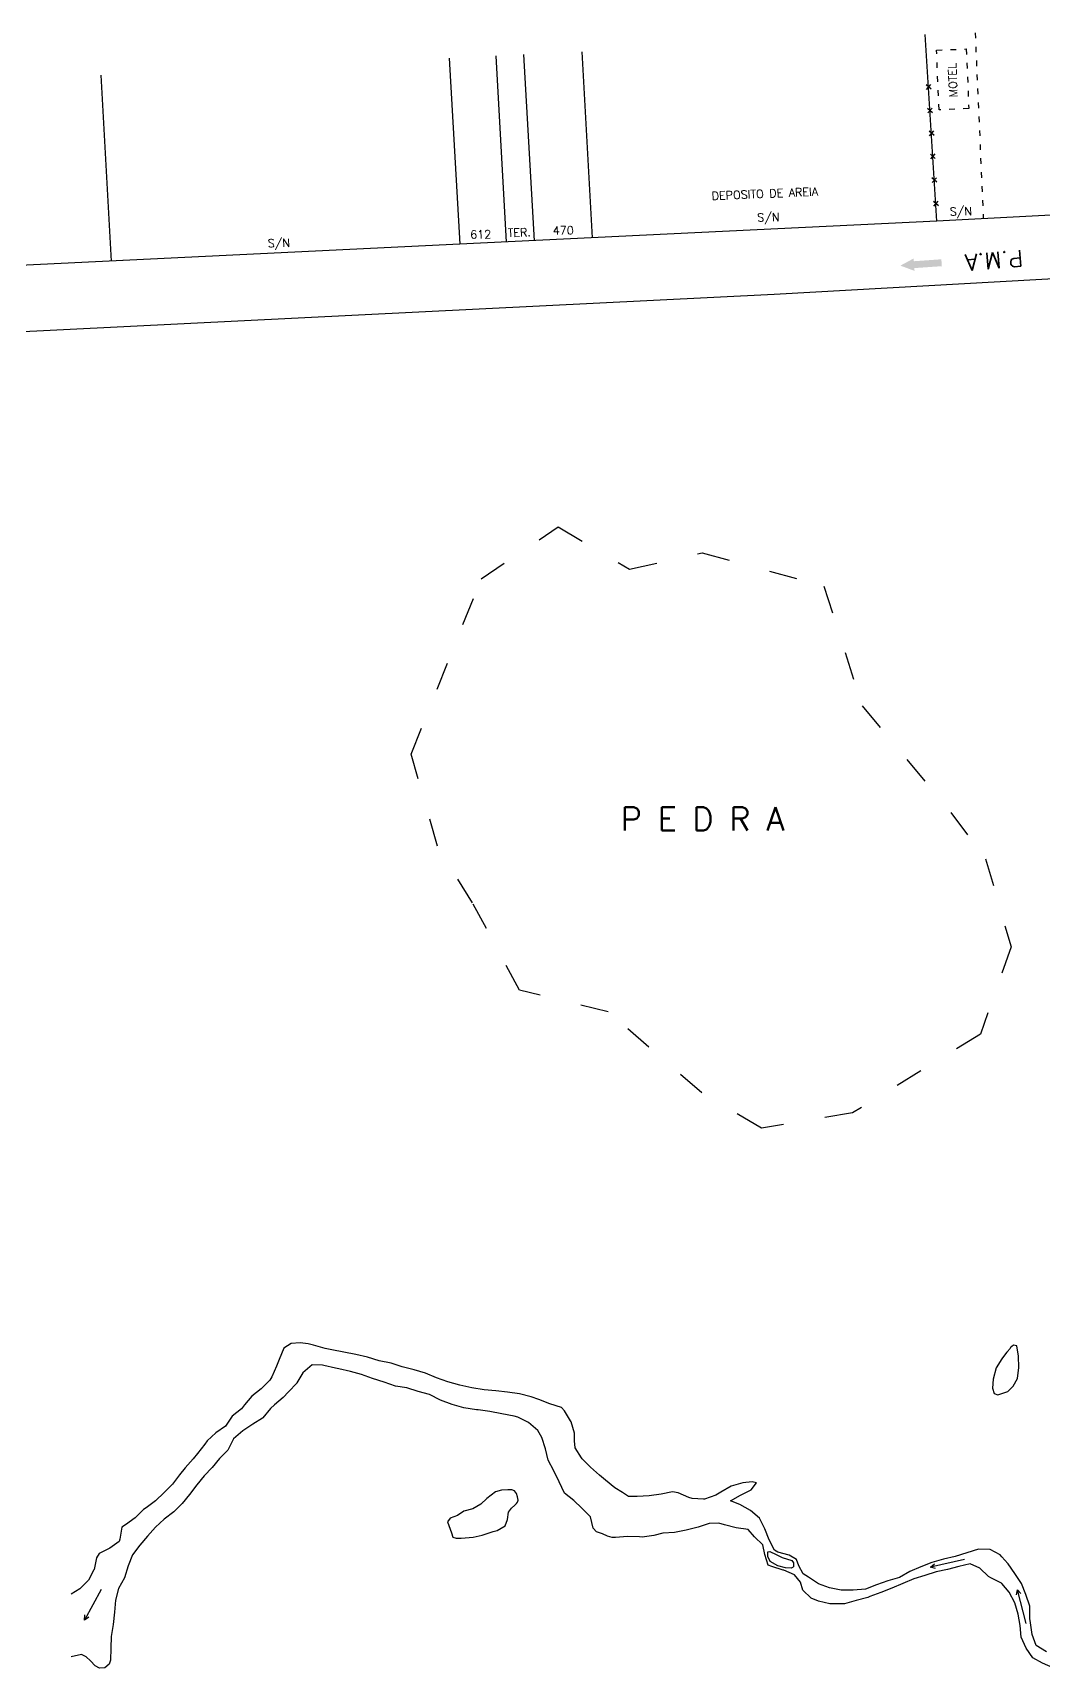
# Model space of a CAD drawing. Extents: x 714896 to 749292, y 8417558 to 8447149.
# Drawn here: x 736183 to 736618, y 8427149 to 8427852 of the extents above; entities that cross this region are included whole.
import ezdxf

# ---------------------------------------------------------------- set-up
doc = ezdxf.new("R2010")
doc.units = 0
doc.header["$MEASUREMENT"] = 0
doc.linetypes.add('ACAD_ISO03W100', pattern=[30, 12, -18])
for name, color, linetype in [('LOTE', 7, 'CONTINUOUS'), ('NUM-PORTA', 7, 'CONTINUOUS'), ('QUADRA', 6, 'CONTINUOUS'), ('REFERENCIA', 7, 'CONTINUOUS'), ('TEXTO', 7, 'CONTINUOUS')]:
    doc.layers.add(name, color=color, linetype=linetype)
doc.styles.add('ROMANS', font='ROMANS.SHX', dxfattribs={"height": 1.5})

msp = doc.modelspace()

# ---------------------------------------------------------------- hatches: boundary and pattern name
at = {"layer": 'LOTE'}
msp.add_hatch(color=7, dxfattribs=at).paths.add_polyline_path([(736574.02, 8427754.59), (736562.2, 8427753.75), (736562.12, 8427754.93), (736556.4, 8427751.86), (736562.49, 8427749.61), (736562.41, 8427750.8), (736574.23, 8427751.63)])

# ---------------------------------------------------------------- linework, layer by layer
at = {"layer": 'LOTE', "color": 7, "linetype": 'ACAD_ISO03W100', "ltscale": 0.2}
msp.add_line((736588.53, 8427851.9), (736592.05, 8427772.06), dxfattribs=at)
at = {"layer": 'LOTE', "color": 7}
for p, q in [((736362.54, 8427840.95), (736367.07, 8427761.03)), ((736382.52, 8427841.92), (736387.04, 8427762)), ((736394.5, 8427842.5), (736399.03, 8427762.58)), ((736419.47, 8427843.72), (736424, 8427763.8)), ((736212.71, 8427833.71), (736217.24, 8427753.79)), ((736569.69, 8427827.69), (736567.56, 8427829.54)), ((736567.7, 8427827.55), (736569.55, 8427829.69)), ((736568.23, 8427817.42), (736570.09, 8427819.55)), ((736570.23, 8427817.56), (736568.09, 8427819.41)), ((736570.92, 8427807.7), (736568.79, 8427809.55)), ((736568.93, 8427807.56), (736570.78, 8427809.69)), ((736571.43, 8427797.94), (736569.29, 8427799.8)), ((736569.43, 8427797.8), (736571.29, 8427799.94)), ((736572.07, 8427787.64), (736569.93, 8427789.5)), ((736570.07, 8427787.5), (736571.93, 8427789.64)), ((736572.77, 8427777.61), (736570.64, 8427779.46)), ((736570.78, 8427777.47), (736572.63, 8427779.6))]:
    msp.add_line(p, q, dxfattribs=at)
msp.add_lwpolyline([(736572.07, 8427771.03), (736567.13, 8427851.14)], dxfattribs=at)
at = {"layer": 'LOTE', "color": 7, "linetype": 'ACAD_ISO03W100', "ltscale": 0.2}
msp.add_lwpolyline([(736573.02, 8427818.79), (736571.95, 8427844.38), (736584.74, 8427844.92), (736585.81, 8427819.32), (736573.02, 8427818.79)], dxfattribs=at)
at = {"layer": 'LOTE', "color": 7, "linetype": 'ACAD_ISO03W100'}
msp.add_lwpolyline([(736535.79, 8427387.99), (736496.65, 8427381.41), (736471.04, 8427396.55), (736430.79, 8427431.39), (736392.77, 8427440.73), (736372.48, 8427478.13), (736357.42, 8427502.58), (736346.13, 8427542.07), (736376.24, 8427617.3), (736409.3, 8427639.61), (736440.04, 8427621.44), (736471.21, 8427628.58), (736523.55, 8427614.23), (736539.98, 8427562.76), (736578.12, 8427517.03), (736593.03, 8427497.13), (736603.97, 8427459.32), (736590.79, 8427421.71), (736535.79, 8427387.99)], close=True, dxfattribs=at)
at = {"layer": 'QUADRA', "color": 6}
msp.add_lwpolyline([(736697.75, 8427777.53), (736572.07, 8427771.03), (736367.07, 8427761.03), (736077.43, 8427747.04)], dxfattribs=at)
at = {"layer": 'QUADRA'}
msp.add_lwpolyline([(736043.92, 8427716.87), (736502.14, 8427739.66), (736696.42, 8427750.44)], dxfattribs=at)
at = {"layer": 'REFERENCIA', "color": 120, "linetype": 'CONTINUOUS'}
for p, q in [((736584, 8427196.18), (736569.37, 8427192.85)), ((736569.37, 8427192.85), (736571.1, 8427194.27)), ((736571.54, 8427192.32), (736569.37, 8427192.85)), ((736212.93, 8427183.3), (736205.82, 8427170.09)), ((736606.25, 8427180.98), (736606.71, 8427183.16)), ((736606.71, 8427183.16), (736608.19, 8427181.48)), ((736610.52, 8427168.65), (736606.71, 8427183.16)), ((736205.82, 8427170.09), (736205.89, 8427172.33)), ((736207.65, 8427171.37), (736205.82, 8427170.09))]:
    msp.add_line(p, q, dxfattribs=at)
for points, elevation in [([(736439.6, 8427223.25), (736437.04, 8427224.89), (736433.66, 8427226.92), (736429.73, 8427230.16), (736427.09, 8427232.35), (736423.29, 8427235.87), (736419.68, 8427239.4), (736419.33, 8427239.8), (736416.65, 8427244.16), (736416.41, 8427247.13), (736416.37, 8427250.35), (736414.89, 8427255.26), (736414.56, 8427255.69), (736411.98, 8427259.98), (736410.78, 8427261.36), (736405.73, 8427262.99), (736400.99, 8427264.86), (736397.69, 8427265.98), (736392.65, 8427267.26), (736387.57, 8427268), (736382.53, 8427268.59), (736377.47, 8427269), (736372.27, 8427269.87), (736367.05, 8427271.08), (736361.85, 8427272.4), (736357.04, 8427274.16), (736352.3, 8427276.19), (736347.44, 8427277.61), (736342.27, 8427278.86), (736337.5, 8427280.41), (736332.37, 8427281.53), (736327.44, 8427283), (736322.37, 8427284.25), (736317.17, 8427285.16), (736312.08, 8427286.2), (736309.26, 8427286.8), (736304.22, 8427288.2), (736301.87, 8427288.81), (736298.46, 8427289.18), (736294.57, 8427288.91), (736291.41, 8427286.86), (736289.41, 8427282.04), (736288.27, 8427279.24), (736286.25, 8427274.59), (736285.42, 8427273.13), (736281.87, 8427269.55), (736281.69, 8427269.4), (736277.73, 8427266.3), (736274.46, 8427262.51), (736273.21, 8427260.86), (736269.18, 8427257.74), (736266.3, 8427253.42), (736262.19, 8427250.52), (736262.19, 8427250.51), (736258.54, 8427247.07), (736257.42, 8427245.71), (736254.38, 8427241.72), (736252.45, 8427239.39), (736249.04, 8427235.52), (736246.57, 8427232.57), (736243.61, 8427228.44), (736239.97, 8427224.92), (736236.29, 8427221.4), (736232.22, 8427218.35), (736231.05, 8427217.66), (736227.5, 8427214.04), (736223.33, 8427211.05), (736221.73, 8427210.01), (736220.88, 8427204.94), (736220.64, 8427203.88), (736216.65, 8427201), (736212.09, 8427198.72), (736210.97, 8427196.91), (736209.87, 8427191.9), (736209.79, 8427191.76), (736207.47, 8427187.31), (736203.93, 8427183.72), (736203.77, 8427183.6), (736200, 8427181.26)], 497.91), ([(736392.13, 8427221.68), (736391.92, 8427223), (736391.45, 8427224.54), (736390.53, 8427225.66), (736389.39, 8427226.08), (736387.69, 8427226.08), (736384.93, 8427225.95), (736382.41, 8427225.18), (736378.72, 8427222.33), (736376.16, 8427219.96), (736372.65, 8427217.88), (736368.81, 8427216.88), (736366, 8427215.04), (736362.97, 8427213.84), (736361.82, 8427212.36), (736363.52, 8427207.61), (736364.01, 8427205.72), (736365.53, 8427205.34), (736367.63, 8427205.31), (736372.73, 8427205.79), (736376.67, 8427206.57), (736381.44, 8427208.11), (736383.17, 8427208.6), (736386.49, 8427210.56), (736387.58, 8427213.36), (736388.05, 8427216.46), (736389.29, 8427218.2), (736390.77, 8427219.45), (736391.41, 8427220.14), (736391.91, 8427220.83), (736392.13, 8427221.68)], 497.77), ([(736510.28, 8427192.86), (736509.48, 8427192.38), (736507, 8427192.56), (736503.78, 8427193.49), (736500.48, 8427195.3), (736499.4, 8427197.38), (736499.38, 8427199.46), (736500.37, 8427199.63), (736503.06, 8427198.26), (736505.67, 8427196.96), (736509.75, 8427195.74), (736510.5, 8427194.74), (736510.47, 8427192.99)], 497.98)]:
    msp.add_lwpolyline(points, dxfattribs=dict(at, elevation=elevation))
at = {"layer": 'REFERENCIA', "color": 120, "linetype": 'CONTINUOUS', "elevation": 497.82}
msp.add_lwpolyline([(736603.73, 8427286.88), (736602.18, 8427285.25), (736600.29, 8427282.7), (736600, 8427282.26), (736597.52, 8427278.5), (736596.29, 8427273.6), (736596.07, 8427269.78), (736596.68, 8427267.46), (736598.32, 8427266.88), (736600, 8427267.47), (736602.55, 8427268.37), (736604.85, 8427270.53), (736606.8, 8427273.86), (736607.27, 8427278.58), (736607.22, 8427283.41), (736606.47, 8427287.87), (736605.06, 8427288.13), (736603.6, 8427287.1), (736603.73, 8427286.88)], close=True, dxfattribs=at)
at = {"layer": 'REFERENCIA', "color": 120, "linetype": 'CONTINUOUS', "extrusion": (-0.007754, -0.0121, 0.999897), "elevation": -107185.79}
msp.add_lwpolyline([(736581.72, 8426517.22), (736580.96, 8426518.04), (736576.75, 8426520.33), (736571.74, 8426520.51), (736566.68, 8426518.92), (736561.69, 8426517.31), (736556.6, 8426516.17), (736551.61, 8426514.85), (736546.89, 8426512.87), (736542.19, 8426510.9), (736537.66, 8426508.42), (736532.75, 8426506.88), (736527.85, 8426505.16), (736523.04, 8426503.4), (736517.84, 8426502.96), (736512.59, 8426502.98), (736507.58, 8426503.97), (736502.84, 8426505.7), (736498.54, 8426508.52), (736496.27, 8426509.92), (736494.52, 8426513.43), (736493.52, 8426516.12), (736490.28, 8426517.96), (736485.4, 8426519.3), (736483.95, 8426520.07), (736481.66, 8426524.58), (736479.9, 8426529.32), (736477.48, 8426533.81), (736473.61, 8426537.09), (736469.16, 8426539.64), (736465.1, 8426541.24), (736469.44, 8426543.78), (736474.03, 8426546.05), (736476.27, 8426548.95), (736474.36, 8426549.39), (736470.44, 8426548.95), (736465.42, 8426547.57), (736460.88, 8426545.06), (736458.81, 8426543.78), (736453.87, 8426542), (736453.55, 8426541.99), (736448.54, 8426542.31), (736447.18, 8426542.68), (736442.62, 8426544.77), (736440.2, 8426545.16), (736435.31, 8426544.08), (736430.17, 8426543.49), (736425.02, 8426543.19), (736421.31, 8426543.19)], dxfattribs=at)
at = {"layer": 'REFERENCIA', "color": 120, "linetype": 'CONTINUOUS'}
for points in [[(736432.56, 8427205.57, 497.96), (736430.49, 8427206.22, 497.91), (736428.32, 8427207.1, 497.91), (736425.87, 8427208.01, 497.91), (736424.35, 8427209.64, 497.91), (736423.2, 8427214.41, 497.91), (736419.5, 8427218.24, 497.91), (736416.09, 8427221.52, 497.91), (736412, 8427224.7, 497.91), (736409.71, 8427229.5, 497.91), (736407.44, 8427234.2, 497.91), (736405.02, 8427238.75, 497.91), (736403.92, 8427243.72, 497.91), (736402.38, 8427248.59, 497.91), (736400.61, 8427251.61, 497.91), (736396.53, 8427254.94, 497.91), (736392.06, 8427257.24, 497.91), (736390.35, 8427257.76, 497.91), (736385.09, 8427258.72, 497.91), (736379.95, 8427259.64, 497.91), (736374.93, 8427260.38, 497.91), (736374.19, 8427260.41, 497.91), (736368.78, 8427261.34, 497.91), (736363.73, 8427262.73, 497.91), (736358.73, 8427264.54, 497.91), (736354.03, 8427266.99, 497.91), (736349.2, 8427268.28, 497.91), (736344.35, 8427269.87, 497.91), (736339.41, 8427270.64, 497.91), (736334.51, 8427272.25, 497.91), (736329.58, 8427273.95, 497.91), (736324.86, 8427275.61, 497.91), (736320.01, 8427276.96, 497.91), (736315.05, 8427278.01, 497.91), (736313.63, 8427278.3, 497.91), (736308.56, 8427279.52, 497.91), (736308, 8427279.61, 497.91), (736303.6, 8427279.71, 497.91), (736299.63, 8427276.38, 497.91), (736297.04, 8427272.09, 497.91), (736296.96, 8427271.9, 497.91), (736293.44, 8427268.12, 497.91), (736291.15, 8427265.79, 497.91), (736287.36, 8427262.52, 497.91), (736285.63, 8427261, 497.91), (736282.45, 8427257.05, 497.91), (736282.27, 8427256.78, 497.91), (736278.11, 8427254.2, 497.91), (736273.74, 8427251.36, 497.91), (736269.81, 8427247.92, 497.91), (736269.65, 8427247.74, 497.91), (736267.29, 8427243.16, 497.91), (736263.84, 8427239.55, 497.91), (736260.67, 8427235.66, 497.91), (736257.23, 8427232.01, 497.91), (736253.98, 8427228.17, 497.91), (736250.89, 8427224.04, 497.91), (736247.71, 8427220.17, 497.91), (736244.09, 8427216.59, 497.91), (736240, 8427213.53, 497.91), (736236.22, 8427210, 497.91), (736232.78, 8427206.11, 497.91), (736229.55, 8427202.24, 497.91), (736226.45, 8427198.11, 497.91), (736224.56, 8427193.39, 497.91), (736222.97, 8427188.24, 497.91), (736220.32, 8427183.64, 497.91), (736219.05, 8427178.68, 497.91), (736218.69, 8427173.47, 497.91), (736218.03, 8427168.27, 497.91), (736217.15, 8427163.13, 497.91), (736217.13, 8427158.03, 497.91), (736216.96, 8427152.94, 497.91), (736216.37, 8427151.21, 497.91), (736214.51, 8427149.58, 497.91), (736212.22, 8427149.42, 497.91), (736210.37, 8427150.44, 497.91), (736208.3, 8427152.67, 497.91), (736206.4, 8427154.27, 497.91), (736204.51, 8427155.32, 497.91), (736200, 8427154.31, 497.91)], [(736600, 8427185.88, 498.54), (736599.86, 8427186.05, 498.54), (736595.33, 8427188.32, 498.54), (736594.31, 8427188.91, 498.54), (736590.6, 8427192.37, 498.46), (736586.47, 8427194.32, 498.43), (736581.57, 8427193.07, 498.43), (736576.68, 8427191.86, 498.43), (736571.75, 8427190.82, 498.39), (736566.93, 8427189.31, 498.38), (736562.15, 8427187.86, 498.33), (736557.44, 8427185.86, 498.23), (736552.76, 8427183.84, 498.23), (736548.07, 8427181.9, 498.23), (736543.35, 8427180.19, 498.23), (736542.37, 8427179.81, 498.23), (736537.43, 8427178.58, 498.23), (736532.45, 8427177.15, 498.2), (736531.14, 8427177.04, 498.2), (736526.02, 8427177.07, 498.17), (736521.16, 8427178.26, 498.14), (736518.13, 8427179.58, 498.14), (736514.42, 8427183.04, 498.14), (736513.54, 8427186.48, 498.14), (736510.93, 8427189.58, 498.14), (736506.32, 8427191.58, 498.14), (736506, 8427191.63, 498.14), (736501.19, 8427193.1, 498.14), (736499.59, 8427193.76, 498.14), (736498.16, 8427198.26, 498.07), (736497.32, 8427202.48, 498.07), (736493.64, 8427205.92, 498.06), (736490.93, 8427208.96, 497.99), (736485.84, 8427209.79, 497.99), (736480.88, 8427211.01, 497.99), (736478.34, 8427211.79, 497.99), (736474.23, 8427211.63, 497.99), (736469.46, 8427209.97, 497.99), (736464.4, 8427208.8, 497.99), (736459.33, 8427207.79, 497.99), (736454.31, 8427207.44, 497.99), (736450.4, 8427206.43, 497.99), (736445.38, 8427205.7, 497.99), (736444.26, 8427205.82, 497.99), (736439.11, 8427206.08, 497.99), (736433.97, 8427205.63, 497.99), (736432.55, 8427205.57, 497.96)], [(736619.24, 8427156.46, 498.71), (736614.79, 8427159.18, 498.71), (736613.01, 8427163.97, 498.71), (736612.28, 8427168.93, 498.71), (736612.04, 8427170.86, 498.71), (736612.02, 8427176.1, 498.71), (736610.32, 8427181.1, 498.71), (736608.53, 8427185.84, 498.71), (736605.56, 8427190.08, 498.7), (736602.69, 8427194.32, 498.47), (736602.64, 8427194.43, 498.47), (736600, 8427197.29, 498.4)], [(736622.1, 8427149.58, 498.54), (736617.46, 8427151.6, 498.54), (736613.35, 8427153.98, 498.54), (736610.4, 8427158.1, 498.54), (736608.37, 8427162.74, 498.54), (736607.89, 8427167.73, 498.54), (736606.96, 8427172.66, 498.54), (736605.62, 8427177.54, 498.54), (736603.16, 8427182.05, 498.54), (736600, 8427185.88, 498.54)]]:
    msp.add_polyline3d(points, dxfattribs=at)

# ---------------------------------------------------------------- texts
at = {"layer": 'NUM-PORTA', "color": 7, "style": 'ROMANS'}
for s, p in [('S/N', (736577.65, 8427773.32)), ('S/N', (736494.93, 8427770.76)), ('S/N', (736284.53, 8427759.7)), ('612', (736371.58, 8427763.42)), ('470', (736407.06, 8427765.16))]:
    msp.add_text(s, height=3.5, rotation=1.41629, dxfattribs=at).set_placement(p)
at = {"layer": 'TEXTO', "style": 'ROMANS'}
for s, height, rotation, p in [('MOTEL', 3.5, 92.39383, (736580.96, 8427824.26)), ('DEPOSITO DE AREIA', 3.5, 2.39383, (736475.4, 8427780.06)), ('P.M.A', 7, 184.78836, (736608.8, 8427758.64))]:
    msp.add_text(s, height=height, rotation=rotation, dxfattribs=at).set_placement(p)
at = {"layer": 'TEXTO', "color": 7, "style": 'ROMANS'}
msp.add_text('TER.', height=3.5, rotation=1.41629, dxfattribs=at).set_placement((736387.72, 8427764.21))
at = {"layer": 'TEXTO', "style": 'ROMANS'}
msp.add_text('P E D R A', height=10, dxfattribs=at).set_placement((736436.27, 8427509.22))

doc.saveas('drawing.dxf')
